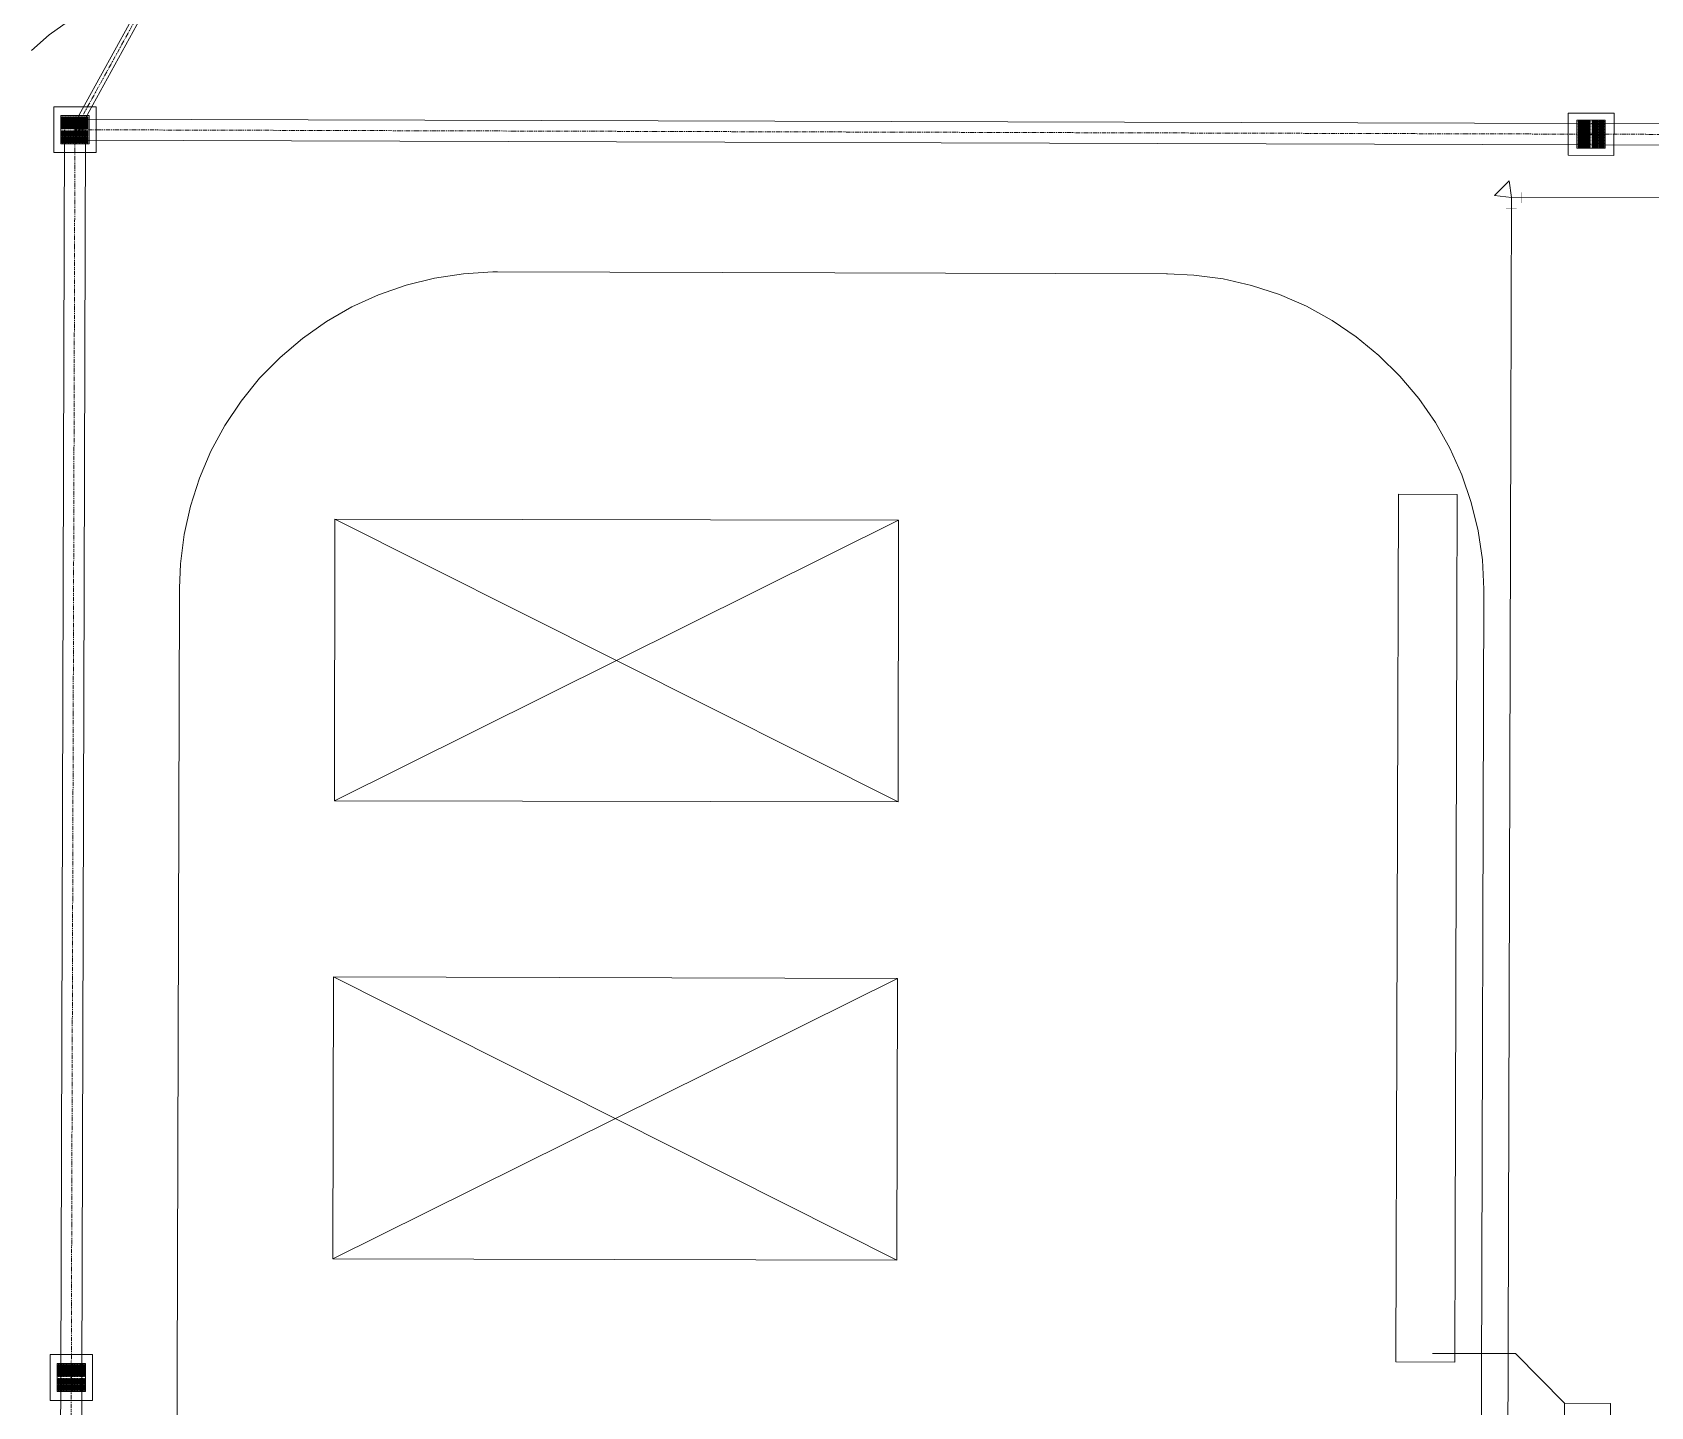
# Model space of a CAD drawing. Header units: feet. Extents: x 2383389 to 2386040, y 1992760 to 1995674.
# Drawn here: x 2384165.9 to 2384395.4, y 1993444.5 to 1993639.5 of the extents above; entities that cross this region are included whole.
import ezdxf
from ezdxf.lldxf.tags import DXFTag

# ---------------------------------------------------------------- set-up
doc = ezdxf.new("R2010")
doc.units = ezdxf.units.FT
doc.header["$MEASUREMENT"] = 0
doc.linetypes.add('PHANTOM2', pattern=[1.25, 0.625, -0.125, 0.125, -0.125, 0.125, -0.125])
for name, color, linetype, lineweight, true_color in [('C-BLDG', 7, 'Continuous', 0, 0x2093fe), ('C-PRKG-CONC', 1, 'Continuous', 0, 0xff0000), ('C-PRKG-GRVL', 7, 'Continuous', 0, 0xadadad), ('C-STRM-PIPE', 7, 'Continuous', 0, 0x00cc33), ('C-STRM-PIPE-PH2', 7, 'Continuous', 0, 0x00cc33), ('C-STRM-STRC', 7, 'Continuous', 0, 0x00cc33)]:
    doc.layers.add(name, color=color, linetype=linetype, lineweight=lineweight, true_color=true_color)
doc.layers.add('C-FIRE-PIPE-12IN', color=140, linetype="UT-FIRE12''", lineweight=0)
doc.layers.add('CJ-TOPO-PIPE', color=11, linetype='PHANTOM2')
doc.styles.add('_sys_ls_Arial Narrow', font='ARIALN.TTF', dxfattribs={"height": 1})
tags = doc.linetypes.add("UT-FIRE12''", pattern='A,1.25,-0.05,["12\'\'F",_sys_ls_Arial Narrow,S=0.1,R=0,X=-0.05,Y=-0.04],-0.2', length=1.5).pattern_tags.tags
tags[15:16] = [DXFTag(74, 4), DXFTag(75, 0), DXFTag(340, '0'), DXFTag(46, 0.03937), DXFTag(50, 0.0), DXFTag(44, 0.0), DXFTag(45, 0.0)]
tags[4:5] = [DXFTag(74, 4), DXFTag(75, 0), DXFTag(340, '0'), DXFTag(46, 0.03937), DXFTag(50, 0.0), DXFTag(44, 0.0), DXFTag(45, 0.0)]

msp = doc.modelspace()

# ---------------------------------------------------------------- linework, layer by layer
at = {"layer": 'C-BLDG'}
for p, q in [((2384288.65738, 1993530.3344), (2384288.70628, 1993570.29408)), ((2384208.48986, 1993465.51156), (2384288.4989, 1993465.30791))]:
    msp.add_line(p, q, dxfattribs=at)
for points in [[(2384208.76472, 1993570.42023), (2384288.65738, 1993530.3344), (2384208.7267, 1993530.46516), (2384208.76472, 1993570.42023), (2384288.70628, 1993570.29408), (2384208.7267, 1993530.46516)], [(2384208.58645, 1993505.49632), (2384288.4989, 1993465.30791), (2384288.55978, 1993505.29077), (2384208.48986, 1993465.51156), (2384208.58645, 1993505.49632), (2384288.55978, 1993505.29077)]]:
    msp.add_lwpolyline(points, dxfattribs=at)
at = {"layer": 'C-FIRE-PIPE-12IN'}
msp.add_lwpolyline([(2384373.39733, 1992851.38319), (2384375.63286, 1993616.04689), (2384540.75942, 1993615.97057), (2384591.04728, 1993616.04689), (2384591.94111, 1993922.48277)], dxfattribs=at)
at = {"layer": 'C-FIRE-PIPE-12IN', "flags": 128}
msp.add_lwpolyline([(2384375.3317, 1993618.4549), (2384375.63293, 1993616.04698), (2384373.2268, 1993616.36225), (2384375.3317, 1993618.4549)], dxfattribs=at)
at = {"layer": 'C-FIRE-PIPE-12IN', "const_width": 0.06096, "flags": 128}
for points in [[(2384375.6286, 1993614.56292), (2384375.63293, 1993616.04698)], [(2384377.11699, 1993616.04265), (2384375.63293, 1993616.04698)], [(2384377.1148, 1993615.29265), (2384377.11918, 1993616.79264)], [(2384374.87861, 1993614.56511), (2384376.3786, 1993614.56073)]]:
    msp.add_lwpolyline(points, dxfattribs=at)
at = {"layer": 'C-PRKG-CONC'}
for points, elevation in [([(2384171.01016, 1993641.08409), (2384168.26076, 1993639.14532), (2384165.74572, 1993636.91091)], 286.44088), ([(2384370.95294, 1993291.72468), (2384371.4091, 1993448.11334), (2384371.73574, 1993560.09654), (2384371.73574, 1993560.09654), (2384371.73511, 1993560.49999), (2384371.51804, 1993564.65083), (2384370.9189, 1993568.76393), (2384369.94281, 1993572.80421), (2384368.59809, 1993576.73718), (2384366.89622, 1993580.52931), (2384364.85172, 1993584.14823), (2384362.48202, 1993587.56307), (2384359.80735, 1993590.7447), (2384356.85053, 1993593.66596), (2384353.63678, 1993596.30195), (2384350.19353, 1993598.63016), (2384346.55014, 1993600.63073), (2384342.7377, 1993602.2866), (2384338.78874, 1993603.58365), (2384334.73695, 1993604.51079), (2384330.6169, 1993605.06013), (2384326.86719, 1993605.2276), (2384326.71904, 1993605.22803), (2384279.70048, 1993605.36518), (2384231.8676, 1993605.5047), (2384231.19137, 1993605.50159), (2384227.04192, 1993605.25936), (2384222.93253, 1993604.6353), (2384218.89824, 1993603.63474), (2384214.97349, 1993602.2662), (2384211.19175, 1993600.54138), (2384207.58529, 1993598.47497), (2384204.18488, 1993596.08462), (2384201.01952, 1993593.39071), (2384198.11623, 1993590.41624), (2384195.49978, 1993587.18657), (2384193.19249, 1993583.72926), (2384191.21403, 1993580.07381), (2384189.5813, 1993576.25141), (2384188.30822, 1993572.29466), (2384187.40566, 1993568.23733), (2384186.8813, 1993564.11402), (2384186.73653, 1993560.63615), (2384186.73423, 1993559.84685), (2384186.41041, 1993448.83199), (2384185.9545, 1993292.5276)], 276.4149)]:
    msp.add_lwpolyline(points, dxfattribs=dict(at, elevation=elevation))
at = {"layer": 'C-PRKG-GRVL', "flags": 128}
msp.add_lwpolyline([(2384367.58312, 1993450.84819), (2384359.24982, 1993450.8725), (2384359.60886, 1993573.96512), (2384367.94216, 1993573.94082)], close=True, dxfattribs=at)
at = {"layer": 'C-STRM-PIPE', "color": 102, "linetype": 'Continuous', "lineweight": 0, "true_color": 0x00cc33}
for p, q in [((2384195.59496, 1993669.76615), (2384171.48805, 1993625.92053)), ((2384196.47124, 1993669.28435), (2384172.36433, 1993625.43873)), ((2384170.4262, 1993625.684), (2384169.9099, 1993448.67834)), ((2384386.92965, 1993626.5525), (2384171.93057, 1993627.17962)), ((2384173.42618, 1993625.67525), (2384172.90988, 1993448.66959)), ((2384601.92874, 1993625.92538), (2384386.92965, 1993626.5525)), ((2384386.9209, 1993623.55251), (2384171.92181, 1993624.17964)), ((2384601.91999, 1993622.92539), (2384386.9209, 1993623.55251)), ((2384169.9099, 1993448.67834), (2384169.37612, 1993265.6802)), ((2384172.90988, 1993448.66959), (2384172.3761, 1993265.67145))]:
    msp.add_line(p, q, dxfattribs=at)
at = {"layer": 'C-STRM-PIPE-PH2', "flags": 128}
msp.add_lwpolyline([(2384364.45093, 1993452.0811), (2384376.19741, 1993452.04684), (2384383.1682, 1993445.03527)], dxfattribs=at)
at = {"layer": 'C-STRM-STRC'}
for points in [[(2384168.92619, 1993628.92963, 0), (2384174.92619, 1993628.92963, 0), (2384174.92619, 1993622.42963, 0), (2384168.92619, 1993622.42963, 0), (2384168.92619, 1993628.92963, 0)], [(2384169.92619, 1993627.67963, 0), (2384173.92619, 1993627.67963, 0), (2384173.92619, 1993623.67963, 0), (2384169.92619, 1993623.67963, 0), (2384169.92619, 1993627.67963, 0)], [(2384170.07325, 1993626.71884, 0), (2384170.2007, 1993626.71884, 0), (2384170.2007, 1993627.53257, 0), (2384170.07325, 1993627.53257, 0), (2384170.07325, 1993626.71884, 0)], [(2384170.29874, 1993626.71884, 0), (2384170.42619, 1993626.71884, 0), (2384170.42619, 1993627.53257, 0), (2384170.29874, 1993627.53257, 0), (2384170.29874, 1993626.71884, 0)], [(2384170.52423, 1993626.71884, 0), (2384170.65168, 1993626.71884, 0), (2384170.65168, 1993627.53257, 0), (2384170.52423, 1993627.53257, 0), (2384170.52423, 1993626.71884, 0)], [(2384170.74972, 1993626.71884, 0), (2384170.87717, 1993626.71884, 0), (2384170.87717, 1993627.53257, 0), (2384170.74972, 1993627.53257, 0), (2384170.74972, 1993626.71884, 0)], [(2384170.97521, 1993626.71884, 0), (2384171.10266, 1993626.71884, 0), (2384171.10266, 1993627.53257, 0), (2384170.97521, 1993627.53257, 0), (2384170.97521, 1993626.71884, 0)], [(2384171.2007, 1993626.71884, 0), (2384171.32815, 1993626.71884, 0), (2384171.32815, 1993627.53257, 0), (2384171.2007, 1993627.53257, 0), (2384171.2007, 1993626.71884, 0)], [(2384171.42619, 1993626.71884, 0), (2384171.55364, 1993626.71884, 0), (2384171.55364, 1993627.53257, 0), (2384171.42619, 1993627.53257, 0), (2384171.42619, 1993626.71884, 0)], [(2384171.65168, 1993626.71884, 0), (2384171.77913, 1993626.71884, 0), (2384171.77913, 1993627.53257, 0), (2384171.65168, 1993627.53257, 0), (2384171.65168, 1993626.71884, 0)], [(2384171.87717, 1993626.71884, 0), (2384172.00462, 1993626.71884, 0), (2384172.00462, 1993627.53257, 0), (2384171.87717, 1993627.53257, 0), (2384171.87717, 1993626.71884, 0)], [(2384172.07325, 1993626.71884, 0), (2384172.2007, 1993626.71884, 0), (2384172.2007, 1993627.53257, 0), (2384172.07325, 1993627.53257, 0), (2384172.07325, 1993626.71884, 0)], [(2384172.29874, 1993626.71884, 0), (2384172.42619, 1993626.71884, 0), (2384172.42619, 1993627.53257, 0), (2384172.29874, 1993627.53257, 0), (2384172.29874, 1993626.71884, 0)], [(2384172.52423, 1993626.71884, 0), (2384172.65168, 1993626.71884, 0), (2384172.65168, 1993627.53257, 0), (2384172.52423, 1993627.53257, 0), (2384172.52423, 1993626.71884, 0)], [(2384172.74972, 1993626.71884, 0), (2384172.87717, 1993626.71884, 0), (2384172.87717, 1993627.53257, 0), (2384172.74972, 1993627.53257, 0), (2384172.74972, 1993626.71884, 0)], [(2384172.97521, 1993626.71884, 0), (2384173.10266, 1993626.71884, 0), (2384173.10266, 1993627.53257, 0), (2384172.97521, 1993627.53257, 0), (2384172.97521, 1993626.71884, 0)], [(2384173.2007, 1993626.71884, 0), (2384173.32815, 1993626.71884, 0), (2384173.32815, 1993627.53257, 0), (2384173.2007, 1993627.53257, 0), (2384173.2007, 1993626.71884, 0)], [(2384173.42619, 1993626.71884, 0), (2384173.55364, 1993626.71884, 0), (2384173.55364, 1993627.53257, 0), (2384173.42619, 1993627.53257, 0), (2384173.42619, 1993626.71884, 0)], [(2384173.65168, 1993626.71884, 0), (2384173.77913, 1993626.71884, 0), (2384173.77913, 1993627.53257, 0), (2384173.65168, 1993627.53257, 0), (2384173.65168, 1993626.71884, 0)], [(2384390.17806, 1993628.04949, 0), (2384390.17249, 1993622.04949, 0), (2384383.67249, 1993622.05552, 0), (2384383.67806, 1993628.05552, 0), (2384390.17806, 1993628.04949, 0)], [(2384170.07325, 1993625.82669, 0), (2384170.2007, 1993625.82669, 0), (2384170.2007, 1993626.64041, 0), (2384170.07325, 1993626.64041, 0), (2384170.07325, 1993625.82669, 0)], [(2384170.07325, 1993624.71884, 0), (2384170.2007, 1993624.71884, 0), (2384170.2007, 1993625.53257, 0), (2384170.07325, 1993625.53257, 0), (2384170.07325, 1993624.71884, 0)], [(2384170.29874, 1993625.82669, 0), (2384170.42619, 1993625.82669, 0), (2384170.42619, 1993626.64041, 0), (2384170.29874, 1993626.64041, 0), (2384170.29874, 1993625.82669, 0)], [(2384170.29874, 1993624.71884, 0), (2384170.42619, 1993624.71884, 0), (2384170.42619, 1993625.53257, 0), (2384170.29874, 1993625.53257, 0), (2384170.29874, 1993624.71884, 0)], [(2384170.52423, 1993625.82669, 0), (2384170.65168, 1993625.82669, 0), (2384170.65168, 1993626.64041, 0), (2384170.52423, 1993626.64041, 0), (2384170.52423, 1993625.82669, 0)], [(2384170.52423, 1993624.71884, 0), (2384170.65168, 1993624.71884, 0), (2384170.65168, 1993625.53257, 0), (2384170.52423, 1993625.53257, 0), (2384170.52423, 1993624.71884, 0)], [(2384170.74972, 1993625.82669, 0), (2384170.87717, 1993625.82669, 0), (2384170.87717, 1993626.64041, 0), (2384170.74972, 1993626.64041, 0), (2384170.74972, 1993625.82669, 0)], [(2384170.74972, 1993624.71884, 0), (2384170.87717, 1993624.71884, 0), (2384170.87717, 1993625.53257, 0), (2384170.74972, 1993625.53257, 0), (2384170.74972, 1993624.71884, 0)], [(2384170.97521, 1993625.82669, 0), (2384171.10266, 1993625.82669, 0), (2384171.10266, 1993626.64041, 0), (2384170.97521, 1993626.64041, 0), (2384170.97521, 1993625.82669, 0)], [(2384170.97521, 1993624.71884, 0), (2384171.10266, 1993624.71884, 0), (2384171.10266, 1993625.53257, 0), (2384170.97521, 1993625.53257, 0), (2384170.97521, 1993624.71884, 0)], [(2384171.2007, 1993625.82669, 0), (2384171.32815, 1993625.82669, 0), (2384171.32815, 1993626.64041, 0), (2384171.2007, 1993626.64041, 0), (2384171.2007, 1993625.82669, 0)], [(2384171.2007, 1993624.71884, 0), (2384171.32815, 1993624.71884, 0), (2384171.32815, 1993625.53257, 0), (2384171.2007, 1993625.53257, 0), (2384171.2007, 1993624.71884, 0)], [(2384171.42619, 1993625.82669, 0), (2384171.55364, 1993625.82669, 0), (2384171.55364, 1993626.64041, 0), (2384171.42619, 1993626.64041, 0), (2384171.42619, 1993625.82669, 0)], [(2384171.42619, 1993624.71884, 0), (2384171.55364, 1993624.71884, 0), (2384171.55364, 1993625.53257, 0), (2384171.42619, 1993625.53257, 0), (2384171.42619, 1993624.71884, 0)], [(2384171.65168, 1993625.82669, 0), (2384171.77913, 1993625.82669, 0), (2384171.77913, 1993626.64041, 0), (2384171.65168, 1993626.64041, 0), (2384171.65168, 1993625.82669, 0)], [(2384171.65168, 1993624.71884, 0), (2384171.77913, 1993624.71884, 0), (2384171.77913, 1993625.53257, 0), (2384171.65168, 1993625.53257, 0), (2384171.65168, 1993624.71884, 0)], [(2384171.87717, 1993625.82669, 0), (2384172.00462, 1993625.82669, 0), (2384172.00462, 1993626.64041, 0), (2384171.87717, 1993626.64041, 0), (2384171.87717, 1993625.82669, 0)], [(2384171.87717, 1993624.71884, 0), (2384172.00462, 1993624.71884, 0), (2384172.00462, 1993625.53257, 0), (2384171.87717, 1993625.53257, 0), (2384171.87717, 1993624.71884, 0)], [(2384172.07325, 1993625.82669, 0), (2384172.2007, 1993625.82669, 0), (2384172.2007, 1993626.64041, 0), (2384172.07325, 1993626.64041, 0), (2384172.07325, 1993625.82669, 0)], [(2384172.07325, 1993624.71884, 0), (2384172.2007, 1993624.71884, 0), (2384172.2007, 1993625.53257, 0), (2384172.07325, 1993625.53257, 0), (2384172.07325, 1993624.71884, 0)], [(2384172.29874, 1993625.82669, 0), (2384172.42619, 1993625.82669, 0), (2384172.42619, 1993626.64041, 0), (2384172.29874, 1993626.64041, 0), (2384172.29874, 1993625.82669, 0)], [(2384172.29874, 1993624.71884, 0), (2384172.42619, 1993624.71884, 0), (2384172.42619, 1993625.53257, 0), (2384172.29874, 1993625.53257, 0), (2384172.29874, 1993624.71884, 0)], [(2384172.52423, 1993625.82669, 0), (2384172.65168, 1993625.82669, 0), (2384172.65168, 1993626.64041, 0), (2384172.52423, 1993626.64041, 0), (2384172.52423, 1993625.82669, 0)], [(2384172.52423, 1993624.71884, 0), (2384172.65168, 1993624.71884, 0), (2384172.65168, 1993625.53257, 0), (2384172.52423, 1993625.53257, 0), (2384172.52423, 1993624.71884, 0)], [(2384172.74972, 1993625.82669, 0), (2384172.87717, 1993625.82669, 0), (2384172.87717, 1993626.64041, 0), (2384172.74972, 1993626.64041, 0), (2384172.74972, 1993625.82669, 0)], [(2384172.74972, 1993624.71884, 0), (2384172.87717, 1993624.71884, 0), (2384172.87717, 1993625.53257, 0), (2384172.74972, 1993625.53257, 0), (2384172.74972, 1993624.71884, 0)], [(2384172.97521, 1993625.82669, 0), (2384173.10266, 1993625.82669, 0), (2384173.10266, 1993626.64041, 0), (2384172.97521, 1993626.64041, 0), (2384172.97521, 1993625.82669, 0)], [(2384172.97521, 1993624.71884, 0), (2384173.10266, 1993624.71884, 0), (2384173.10266, 1993625.53257, 0), (2384172.97521, 1993625.53257, 0), (2384172.97521, 1993624.71884, 0)], [(2384173.2007, 1993625.82669, 0), (2384173.32815, 1993625.82669, 0), (2384173.32815, 1993626.64041, 0), (2384173.2007, 1993626.64041, 0), (2384173.2007, 1993625.82669, 0)], [(2384173.2007, 1993624.71884, 0), (2384173.32815, 1993624.71884, 0), (2384173.32815, 1993625.53257, 0), (2384173.2007, 1993625.53257, 0), (2384173.2007, 1993624.71884, 0)], [(2384173.42619, 1993625.82669, 0), (2384173.55364, 1993625.82669, 0), (2384173.55364, 1993626.64041, 0), (2384173.42619, 1993626.64041, 0), (2384173.42619, 1993625.82669, 0)], [(2384173.42619, 1993624.71884, 0), (2384173.55364, 1993624.71884, 0), (2384173.55364, 1993625.53257, 0), (2384173.42619, 1993625.53257, 0), (2384173.42619, 1993624.71884, 0)], [(2384173.65168, 1993625.82669, 0), (2384173.77913, 1993625.82669, 0), (2384173.77913, 1993626.64041, 0), (2384173.65168, 1993626.64041, 0), (2384173.65168, 1993625.82669, 0)], [(2384173.65168, 1993624.71884, 0), (2384173.77913, 1993624.71884, 0), (2384173.77913, 1993625.53257, 0), (2384173.65168, 1993625.53257, 0), (2384173.65168, 1993624.71884, 0)], [(2384388.92713, 1993627.05065, 0), (2384388.92342, 1993623.05065, 0), (2384384.92342, 1993623.05436, 0), (2384384.92713, 1993627.05436, 0), (2384388.92713, 1993627.05065, 0)], [(2384385.07259, 1993625.32874, 0), (2384385.07247, 1993625.20129, 0), (2384385.8862, 1993625.20053, 0), (2384385.88631, 1993625.32798, 0), (2384385.07259, 1993625.32874, 0)], [(2384385.0728, 1993625.55423, 0), (2384385.07268, 1993625.42678, 0), (2384385.88641, 1993625.42602, 0), (2384385.88652, 1993625.55347, 0), (2384385.0728, 1993625.55423, 0)], [(2384385.07301, 1993625.77972, 0), (2384385.07289, 1993625.65227, 0), (2384385.88662, 1993625.65151, 0), (2384385.88673, 1993625.77896, 0), (2384385.07301, 1993625.77972, 0)], [(2384385.07322, 1993626.00521, 0), (2384385.0731, 1993625.87776, 0), (2384385.88682, 1993625.877, 0), (2384385.88694, 1993626.00445, 0), (2384385.07322, 1993626.00521, 0)], [(2384385.07343, 1993626.2307, 0), (2384385.07331, 1993626.10325, 0), (2384385.88703, 1993626.10249, 0), (2384385.88715, 1993626.22994, 0), (2384385.07343, 1993626.2307, 0)], [(2384385.07364, 1993626.45619, 0), (2384385.07352, 1993626.32874, 0), (2384385.88724, 1993626.32798, 0), (2384385.88736, 1993626.45543, 0), (2384385.07364, 1993626.45619, 0)], [(2384385.07385, 1993626.68168, 0), (2384385.07373, 1993626.55423, 0), (2384385.88745, 1993626.55347, 0), (2384385.88757, 1993626.68092, 0), (2384385.07385, 1993626.68168, 0)], [(2384385.07405, 1993626.90717, 0), (2384385.07394, 1993626.77972, 0), (2384385.88766, 1993626.77896, 0), (2384385.88778, 1993626.90641, 0), (2384385.07405, 1993626.90717, 0)], [(2384385.96475, 1993625.32791, 0), (2384385.96463, 1993625.20046, 0), (2384386.77835, 1993625.1997, 0), (2384386.77847, 1993625.32715, 0), (2384385.96475, 1993625.32791, 0)], [(2384385.96496, 1993625.5534, 0), (2384385.96484, 1993625.42595, 0), (2384386.77856, 1993625.42519, 0), (2384386.77868, 1993625.55264, 0), (2384385.96496, 1993625.5534, 0)], [(2384385.96516, 1993625.77889, 0), (2384385.96505, 1993625.65144, 0), (2384386.77877, 1993625.65068, 0), (2384386.77889, 1993625.77813, 0), (2384385.96516, 1993625.77889, 0)], [(2384385.96537, 1993626.00438, 0), (2384385.96526, 1993625.87693, 0), (2384386.77898, 1993625.87617, 0), (2384386.7791, 1993626.00362, 0), (2384385.96537, 1993626.00438, 0)], [(2384385.96558, 1993626.22987, 0), (2384385.96546, 1993626.10242, 0), (2384386.77919, 1993626.10166, 0), (2384386.77931, 1993626.22911, 0), (2384385.96558, 1993626.22987, 0)], [(2384385.96579, 1993626.45536, 0), (2384385.96567, 1993626.32791, 0), (2384386.7794, 1993626.32715, 0), (2384386.77952, 1993626.4546, 0), (2384385.96579, 1993626.45536, 0)], [(2384385.966, 1993626.68085, 0), (2384385.96588, 1993626.5534, 0), (2384386.77961, 1993626.55264, 0), (2384386.77973, 1993626.68009, 0), (2384385.966, 1993626.68085, 0)], [(2384385.96621, 1993626.90634, 0), (2384385.96609, 1993626.77889, 0), (2384386.77982, 1993626.77813, 0), (2384386.77994, 1993626.90558, 0), (2384385.96621, 1993626.90634, 0)], [(2384387.07259, 1993625.32688, 0), (2384387.07247, 1993625.19943, 0), (2384387.8862, 1993625.19867, 0), (2384387.88631, 1993625.32612, 0), (2384387.07259, 1993625.32688, 0)], [(2384387.0728, 1993625.55237, 0), (2384387.07268, 1993625.42492, 0), (2384387.8864, 1993625.42416, 0), (2384387.88652, 1993625.55161, 0), (2384387.0728, 1993625.55237, 0)], [(2384387.07301, 1993625.77786, 0), (2384387.07289, 1993625.65041, 0), (2384387.88661, 1993625.64965, 0), (2384387.88673, 1993625.77711, 0), (2384387.07301, 1993625.77786, 0)], [(2384387.07322, 1993626.00335, 0), (2384387.0731, 1993625.8759, 0), (2384387.88682, 1993625.87514, 0), (2384387.88694, 1993626.0026, 0), (2384387.07322, 1993626.00335, 0)], [(2384387.07343, 1993626.22884, 0), (2384387.07331, 1993626.10139, 0), (2384387.88703, 1993626.10063, 0), (2384387.88715, 1993626.22809, 0), (2384387.07343, 1993626.22884, 0)], [(2384387.07364, 1993626.45433, 0), (2384387.07352, 1993626.32688, 0), (2384387.88724, 1993626.32612, 0), (2384387.88736, 1993626.45358, 0), (2384387.07364, 1993626.45433, 0)], [(2384387.07384, 1993626.67982, 0), (2384387.07373, 1993626.55237, 0), (2384387.88745, 1993626.55161, 0), (2384387.88757, 1993626.67907, 0), (2384387.07384, 1993626.67982, 0)], [(2384387.07405, 1993626.90531, 0), (2384387.07394, 1993626.77786, 0), (2384387.88766, 1993626.7771, 0), (2384387.88778, 1993626.90456, 0), (2384387.07405, 1993626.90531, 0)], [(2384387.96475, 1993625.32605, 0), (2384387.96463, 1993625.1986, 0), (2384388.77835, 1993625.19785, 0), (2384388.77847, 1993625.3253, 0), (2384387.96475, 1993625.32605, 0)], [(2384387.96495, 1993625.55154, 0), (2384387.96484, 1993625.42409, 0), (2384388.77856, 1993625.42334, 0), (2384388.77868, 1993625.55079, 0), (2384387.96495, 1993625.55154, 0)], [(2384387.96516, 1993625.77703, 0), (2384387.96505, 1993625.64958, 0), (2384388.77877, 1993625.64883, 0), (2384388.77889, 1993625.77628, 0), (2384387.96516, 1993625.77703, 0)], [(2384387.96537, 1993626.00252, 0), (2384387.96525, 1993625.87507, 0), (2384388.77898, 1993625.87432, 0), (2384388.7791, 1993626.00177, 0), (2384387.96537, 1993626.00252, 0)], [(2384387.96558, 1993626.22801, 0), (2384387.96546, 1993626.10056, 0), (2384388.77919, 1993626.09981, 0), (2384388.77931, 1993626.22726, 0), (2384387.96558, 1993626.22801, 0)], [(2384387.96579, 1993626.4535, 0), (2384387.96567, 1993626.32605, 0), (2384388.7794, 1993626.3253, 0), (2384388.77952, 1993626.45275, 0), (2384387.96579, 1993626.4535, 0)], [(2384387.966, 1993626.67899, 0), (2384387.96588, 1993626.55154, 0), (2384388.77961, 1993626.55079, 0), (2384388.77973, 1993626.67824, 0), (2384387.966, 1993626.67899, 0)], [(2384387.96621, 1993626.90448, 0), (2384387.96609, 1993626.77703, 0), (2384388.77982, 1993626.77628, 0), (2384388.77994, 1993626.90373, 0), (2384387.96621, 1993626.90448, 0)], [(2384170.07325, 1993623.82669, 0), (2384170.2007, 1993623.82669, 0), (2384170.2007, 1993624.64041, 0), (2384170.07325, 1993624.64041, 0), (2384170.07325, 1993623.82669, 0)], [(2384170.29874, 1993623.82669, 0), (2384170.42619, 1993623.82669, 0), (2384170.42619, 1993624.64041, 0), (2384170.29874, 1993624.64041, 0), (2384170.29874, 1993623.82669, 0)], [(2384170.52423, 1993623.82669, 0), (2384170.65168, 1993623.82669, 0), (2384170.65168, 1993624.64041, 0), (2384170.52423, 1993624.64041, 0), (2384170.52423, 1993623.82669, 0)], [(2384170.74972, 1993623.82669, 0), (2384170.87717, 1993623.82669, 0), (2384170.87717, 1993624.64041, 0), (2384170.74972, 1993624.64041, 0), (2384170.74972, 1993623.82669, 0)], [(2384170.97521, 1993623.82669, 0), (2384171.10266, 1993623.82669, 0), (2384171.10266, 1993624.64041, 0), (2384170.97521, 1993624.64041, 0), (2384170.97521, 1993623.82669, 0)], [(2384171.2007, 1993623.82669, 0), (2384171.32815, 1993623.82669, 0), (2384171.32815, 1993624.64041, 0), (2384171.2007, 1993624.64041, 0), (2384171.2007, 1993623.82669, 0)], [(2384171.42619, 1993623.82669, 0), (2384171.55364, 1993623.82669, 0), (2384171.55364, 1993624.64041, 0), (2384171.42619, 1993624.64041, 0), (2384171.42619, 1993623.82669, 0)], [(2384171.65168, 1993623.82669, 0), (2384171.77913, 1993623.82669, 0), (2384171.77913, 1993624.64041, 0), (2384171.65168, 1993624.64041, 0), (2384171.65168, 1993623.82669, 0)], [(2384171.87717, 1993623.82669, 0), (2384172.00462, 1993623.82669, 0), (2384172.00462, 1993624.64041, 0), (2384171.87717, 1993624.64041, 0), (2384171.87717, 1993623.82669, 0)], [(2384172.07325, 1993623.82669, 0), (2384172.2007, 1993623.82669, 0), (2384172.2007, 1993624.64041, 0), (2384172.07325, 1993624.64041, 0), (2384172.07325, 1993623.82669, 0)], [(2384172.29874, 1993623.82669, 0), (2384172.42619, 1993623.82669, 0), (2384172.42619, 1993624.64041, 0), (2384172.29874, 1993624.64041, 0), (2384172.29874, 1993623.82669, 0)], [(2384172.52423, 1993623.82669, 0), (2384172.65168, 1993623.82669, 0), (2384172.65168, 1993624.64041, 0), (2384172.52423, 1993624.64041, 0), (2384172.52423, 1993623.82669, 0)], [(2384172.74972, 1993623.82669, 0), (2384172.87717, 1993623.82669, 0), (2384172.87717, 1993624.64041, 0), (2384172.74972, 1993624.64041, 0), (2384172.74972, 1993623.82669, 0)], [(2384172.97521, 1993623.82669, 0), (2384173.10266, 1993623.82669, 0), (2384173.10266, 1993624.64041, 0), (2384172.97521, 1993624.64041, 0), (2384172.97521, 1993623.82669, 0)], [(2384173.2007, 1993623.82669, 0), (2384173.32815, 1993623.82669, 0), (2384173.32815, 1993624.64041, 0), (2384173.2007, 1993624.64041, 0), (2384173.2007, 1993623.82669, 0)], [(2384173.42619, 1993623.82669, 0), (2384173.55364, 1993623.82669, 0), (2384173.55364, 1993624.64041, 0), (2384173.42619, 1993624.64041, 0), (2384173.42619, 1993623.82669, 0)], [(2384173.65168, 1993623.82669, 0), (2384173.77913, 1993623.82669, 0), (2384173.77913, 1993624.64041, 0), (2384173.65168, 1993624.64041, 0), (2384173.65168, 1993623.82669, 0)], [(2384385.07073, 1993623.32874, 0), (2384385.07062, 1993623.20129, 0), (2384385.88434, 1993623.20053, 0), (2384385.88446, 1993623.32798, 0), (2384385.07073, 1993623.32874, 0)], [(2384385.07094, 1993623.55423, 0), (2384385.07082, 1993623.42678, 0), (2384385.88455, 1993623.42602, 0), (2384385.88467, 1993623.55347, 0), (2384385.07094, 1993623.55423, 0)], [(2384385.07115, 1993623.77972, 0), (2384385.07103, 1993623.65227, 0), (2384385.88476, 1993623.65151, 0), (2384385.88488, 1993623.77896, 0), (2384385.07115, 1993623.77972, 0)], [(2384385.07136, 1993624.00521, 0), (2384385.07124, 1993623.87776, 0), (2384385.88497, 1993623.877, 0), (2384385.88509, 1993624.00445, 0), (2384385.07136, 1993624.00521, 0)], [(2384385.07157, 1993624.2307, 0), (2384385.07145, 1993624.10325, 0), (2384385.88518, 1993624.10249, 0), (2384385.8853, 1993624.22994, 0), (2384385.07157, 1993624.2307, 0)], [(2384385.07178, 1993624.45619, 0), (2384385.07166, 1993624.32874, 0), (2384385.88539, 1993624.32798, 0), (2384385.88551, 1993624.45543, 0), (2384385.07178, 1993624.45619, 0)], [(2384385.07199, 1993624.68168, 0), (2384385.07187, 1993624.55423, 0), (2384385.8856, 1993624.55347, 0), (2384385.88571, 1993624.68092, 0), (2384385.07199, 1993624.68168, 0)], [(2384385.0722, 1993624.90717, 0), (2384385.07208, 1993624.77972, 0), (2384385.88581, 1993624.77896, 0), (2384385.88592, 1993624.90641, 0), (2384385.0722, 1993624.90717, 0)], [(2384385.07238, 1993625.10325, 0), (2384385.07226, 1993624.97579, 0), (2384385.88599, 1993624.97504, 0), (2384385.88611, 1993625.10249, 0), (2384385.07238, 1993625.10325, 0)], [(2384385.96289, 1993623.32791, 0), (2384385.96277, 1993623.20046, 0), (2384386.7765, 1993623.1997, 0), (2384386.77662, 1993623.32715, 0), (2384385.96289, 1993623.32791, 0)], [(2384385.9631, 1993623.5534, 0), (2384385.96298, 1993623.42595, 0), (2384386.77671, 1993623.42519, 0), (2384386.77682, 1993623.55264, 0), (2384385.9631, 1993623.5534, 0)], [(2384385.96331, 1993623.77889, 0), (2384385.96319, 1993623.65144, 0), (2384386.77692, 1993623.65068, 0), (2384386.77703, 1993623.77813, 0), (2384385.96331, 1993623.77889, 0)], [(2384385.96352, 1993624.00438, 0), (2384385.9634, 1993623.87693, 0), (2384386.77712, 1993623.87617, 0), (2384386.77724, 1993624.00362, 0), (2384385.96352, 1993624.00438, 0)], [(2384385.96373, 1993624.22987, 0), (2384385.96361, 1993624.10242, 0), (2384386.77733, 1993624.10166, 0), (2384386.77745, 1993624.22911, 0), (2384385.96373, 1993624.22987, 0)], [(2384385.96394, 1993624.45536, 0), (2384385.96382, 1993624.32791, 0), (2384386.77754, 1993624.32715, 0), (2384386.77766, 1993624.4546, 0), (2384385.96394, 1993624.45536, 0)], [(2384385.96415, 1993624.68085, 0), (2384385.96403, 1993624.5534, 0), (2384386.77775, 1993624.55264, 0), (2384386.77787, 1993624.68009, 0), (2384385.96415, 1993624.68085, 0)], [(2384385.96435, 1993624.90634, 0), (2384385.96424, 1993624.77889, 0), (2384386.77796, 1993624.77813, 0), (2384386.77808, 1993624.90558, 0), (2384385.96435, 1993624.90634, 0)], [(2384385.96454, 1993625.10242, 0), (2384385.96442, 1993624.97497, 0), (2384386.77814, 1993624.97421, 0), (2384386.77826, 1993625.10166, 0), (2384385.96454, 1993625.10242, 0)], [(2384387.07073, 1993623.32688, 0), (2384387.07061, 1993623.19943, 0), (2384387.88434, 1993623.19867, 0), (2384387.88446, 1993623.32613, 0), (2384387.07073, 1993623.32688, 0)], [(2384387.07094, 1993623.55237, 0), (2384387.07082, 1993623.42492, 0), (2384387.88455, 1993623.42416, 0), (2384387.88467, 1993623.55162, 0), (2384387.07094, 1993623.55237, 0)], [(2384387.07115, 1993623.77786, 0), (2384387.07103, 1993623.65041, 0), (2384387.88476, 1993623.64965, 0), (2384387.88488, 1993623.77711, 0), (2384387.07115, 1993623.77786, 0)], [(2384387.07136, 1993624.00335, 0), (2384387.07124, 1993623.8759, 0), (2384387.88497, 1993623.87515, 0), (2384387.88509, 1993624.0026, 0), (2384387.07136, 1993624.00335, 0)], [(2384387.07157, 1993624.22884, 0), (2384387.07145, 1993624.10139, 0), (2384387.88518, 1993624.10064, 0), (2384387.88529, 1993624.22809, 0), (2384387.07157, 1993624.22884, 0)], [(2384387.07178, 1993624.45433, 0), (2384387.07166, 1993624.32688, 0), (2384387.88539, 1993624.32613, 0), (2384387.8855, 1993624.45358, 0), (2384387.07178, 1993624.45433, 0)], [(2384387.07199, 1993624.67982, 0), (2384387.07187, 1993624.55237, 0), (2384387.8856, 1993624.55162, 0), (2384387.88571, 1993624.67907, 0), (2384387.07199, 1993624.67982, 0)], [(2384387.0722, 1993624.90531, 0), (2384387.07208, 1993624.77786, 0), (2384387.8858, 1993624.77711, 0), (2384387.88592, 1993624.90456, 0), (2384387.0722, 1993624.90531, 0)], [(2384387.07238, 1993625.10139, 0), (2384387.07226, 1993624.97394, 0), (2384387.88599, 1993624.97318, 0), (2384387.8861, 1993625.10063, 0), (2384387.07238, 1993625.10139, 0)], [(2384387.96289, 1993623.32605, 0), (2384387.96277, 1993623.1986, 0), (2384388.7765, 1993623.19785, 0), (2384388.77661, 1993623.3253, 0), (2384387.96289, 1993623.32605, 0)], [(2384387.9631, 1993623.55154, 0), (2384387.96298, 1993623.42409, 0), (2384388.77671, 1993623.42334, 0), (2384388.77682, 1993623.55079, 0), (2384387.9631, 1993623.55154, 0)], [(2384387.96331, 1993623.77703, 0), (2384387.96319, 1993623.64958, 0), (2384388.77691, 1993623.64883, 0), (2384388.77703, 1993623.77628, 0), (2384387.96331, 1993623.77703, 0)], [(2384387.96352, 1993624.00252, 0), (2384387.9634, 1993623.87507, 0), (2384388.77712, 1993623.87432, 0), (2384388.77724, 1993624.00177, 0), (2384387.96352, 1993624.00252, 0)], [(2384387.96373, 1993624.22801, 0), (2384387.96361, 1993624.10056, 0), (2384388.77733, 1993624.09981, 0), (2384388.77745, 1993624.22726, 0), (2384387.96373, 1993624.22801, 0)], [(2384387.96394, 1993624.4535, 0), (2384387.96382, 1993624.32605, 0), (2384388.77754, 1993624.3253, 0), (2384388.77766, 1993624.45275, 0), (2384387.96394, 1993624.4535, 0)], [(2384387.96414, 1993624.67899, 0), (2384387.96403, 1993624.55154, 0), (2384388.77775, 1993624.55079, 0), (2384388.77787, 1993624.67824, 0), (2384387.96414, 1993624.67899, 0)], [(2384387.96435, 1993624.90448, 0), (2384387.96424, 1993624.77703, 0), (2384388.77796, 1993624.77628, 0), (2384388.77808, 1993624.90373, 0), (2384387.96435, 1993624.90448, 0)], [(2384387.96454, 1993625.10056, 0), (2384387.96442, 1993624.97311, 0), (2384388.77814, 1993624.97236, 0), (2384388.77826, 1993625.09981, 0), (2384387.96454, 1993625.10056, 0)], [(2384168.40989, 1993451.92396, 0), (2384174.40989, 1993451.92396, 0), (2384174.40989, 1993445.42396, 0), (2384168.40989, 1993445.42396, 0), (2384168.40989, 1993451.92396, 0)], [(2384169.40989, 1993450.67396, 0), (2384173.40989, 1993450.67396, 0), (2384173.40989, 1993446.67396, 0), (2384169.40989, 1993446.67396, 0), (2384169.40989, 1993450.67396, 0)], [(2384169.55695, 1993449.71318, 0), (2384169.6844, 1993449.71318, 0), (2384169.6844, 1993450.5269, 0), (2384169.55695, 1993450.5269, 0), (2384169.55695, 1993449.71318, 0)], [(2384169.55695, 1993448.82102, 0), (2384169.6844, 1993448.82102, 0), (2384169.6844, 1993449.63475, 0), (2384169.55695, 1993449.63475, 0), (2384169.55695, 1993448.82102, 0)], [(2384169.55695, 1993447.71318, 0), (2384169.6844, 1993447.71318, 0), (2384169.6844, 1993448.5269, 0), (2384169.55695, 1993448.5269, 0), (2384169.55695, 1993447.71318, 0)], [(2384169.78244, 1993449.71318, 0), (2384169.90989, 1993449.71318, 0), (2384169.90989, 1993450.5269, 0), (2384169.78244, 1993450.5269, 0), (2384169.78244, 1993449.71318, 0)], [(2384169.78244, 1993448.82102, 0), (2384169.90989, 1993448.82102, 0), (2384169.90989, 1993449.63475, 0), (2384169.78244, 1993449.63475, 0), (2384169.78244, 1993448.82102, 0)], [(2384169.78244, 1993447.71318, 0), (2384169.90989, 1993447.71318, 0), (2384169.90989, 1993448.5269, 0), (2384169.78244, 1993448.5269, 0), (2384169.78244, 1993447.71318, 0)], [(2384170.00793, 1993449.71318, 0), (2384170.13538, 1993449.71318, 0), (2384170.13538, 1993450.5269, 0), (2384170.00793, 1993450.5269, 0), (2384170.00793, 1993449.71318, 0)], [(2384170.00793, 1993448.82102, 0), (2384170.13538, 1993448.82102, 0), (2384170.13538, 1993449.63475, 0), (2384170.00793, 1993449.63475, 0), (2384170.00793, 1993448.82102, 0)], [(2384170.00793, 1993447.71318, 0), (2384170.13538, 1993447.71318, 0), (2384170.13538, 1993448.5269, 0), (2384170.00793, 1993448.5269, 0), (2384170.00793, 1993447.71318, 0)], [(2384170.23342, 1993449.71318, 0), (2384170.36087, 1993449.71318, 0), (2384170.36087, 1993450.5269, 0), (2384170.23342, 1993450.5269, 0), (2384170.23342, 1993449.71318, 0)], [(2384170.23342, 1993448.82102, 0), (2384170.36087, 1993448.82102, 0), (2384170.36087, 1993449.63475, 0), (2384170.23342, 1993449.63475, 0), (2384170.23342, 1993448.82102, 0)], [(2384170.23342, 1993447.71318, 0), (2384170.36087, 1993447.71318, 0), (2384170.36087, 1993448.5269, 0), (2384170.23342, 1993448.5269, 0), (2384170.23342, 1993447.71318, 0)], [(2384170.45891, 1993449.71318, 0), (2384170.58636, 1993449.71318, 0), (2384170.58636, 1993450.5269, 0), (2384170.45891, 1993450.5269, 0), (2384170.45891, 1993449.71318, 0)], [(2384170.45891, 1993448.82102, 0), (2384170.58636, 1993448.82102, 0), (2384170.58636, 1993449.63475, 0), (2384170.45891, 1993449.63475, 0), (2384170.45891, 1993448.82102, 0)], [(2384170.45891, 1993447.71318, 0), (2384170.58636, 1993447.71318, 0), (2384170.58636, 1993448.5269, 0), (2384170.45891, 1993448.5269, 0), (2384170.45891, 1993447.71318, 0)], [(2384170.6844, 1993449.71318, 0), (2384170.81185, 1993449.71318, 0), (2384170.81185, 1993450.5269, 0), (2384170.6844, 1993450.5269, 0), (2384170.6844, 1993449.71318, 0)], [(2384170.6844, 1993448.82102, 0), (2384170.81185, 1993448.82102, 0), (2384170.81185, 1993449.63475, 0), (2384170.6844, 1993449.63475, 0), (2384170.6844, 1993448.82102, 0)], [(2384170.6844, 1993447.71318, 0), (2384170.81185, 1993447.71318, 0), (2384170.81185, 1993448.5269, 0), (2384170.6844, 1993448.5269, 0), (2384170.6844, 1993447.71318, 0)], [(2384170.90989, 1993449.71318, 0), (2384171.03734, 1993449.71318, 0), (2384171.03734, 1993450.5269, 0), (2384170.90989, 1993450.5269, 0), (2384170.90989, 1993449.71318, 0)], [(2384170.90989, 1993448.82102, 0), (2384171.03734, 1993448.82102, 0), (2384171.03734, 1993449.63475, 0), (2384170.90989, 1993449.63475, 0), (2384170.90989, 1993448.82102, 0)], [(2384170.90989, 1993447.71318, 0), (2384171.03734, 1993447.71318, 0), (2384171.03734, 1993448.5269, 0), (2384170.90989, 1993448.5269, 0), (2384170.90989, 1993447.71318, 0)], [(2384171.13538, 1993449.71318, 0), (2384171.26283, 1993449.71318, 0), (2384171.26283, 1993450.5269, 0), (2384171.13538, 1993450.5269, 0), (2384171.13538, 1993449.71318, 0)], [(2384171.13538, 1993448.82102, 0), (2384171.26283, 1993448.82102, 0), (2384171.26283, 1993449.63475, 0), (2384171.13538, 1993449.63475, 0), (2384171.13538, 1993448.82102, 0)], [(2384171.13538, 1993447.71318, 0), (2384171.26283, 1993447.71318, 0), (2384171.26283, 1993448.5269, 0), (2384171.13538, 1993448.5269, 0), (2384171.13538, 1993447.71318, 0)], [(2384171.36087, 1993449.71318, 0), (2384171.48832, 1993449.71318, 0), (2384171.48832, 1993450.5269, 0), (2384171.36087, 1993450.5269, 0), (2384171.36087, 1993449.71318, 0)], [(2384171.36087, 1993448.82102, 0), (2384171.48832, 1993448.82102, 0), (2384171.48832, 1993449.63475, 0), (2384171.36087, 1993449.63475, 0), (2384171.36087, 1993448.82102, 0)], [(2384171.36087, 1993447.71318, 0), (2384171.48832, 1993447.71318, 0), (2384171.48832, 1993448.5269, 0), (2384171.36087, 1993448.5269, 0), (2384171.36087, 1993447.71318, 0)], [(2384171.55695, 1993449.71318, 0), (2384171.6844, 1993449.71318, 0), (2384171.6844, 1993450.5269, 0), (2384171.55695, 1993450.5269, 0), (2384171.55695, 1993449.71318, 0)], [(2384171.55695, 1993448.82102, 0), (2384171.6844, 1993448.82102, 0), (2384171.6844, 1993449.63475, 0), (2384171.55695, 1993449.63475, 0), (2384171.55695, 1993448.82102, 0)], [(2384171.55695, 1993447.71318, 0), (2384171.6844, 1993447.71318, 0), (2384171.6844, 1993448.5269, 0), (2384171.55695, 1993448.5269, 0), (2384171.55695, 1993447.71318, 0)], [(2384171.78244, 1993449.71318, 0), (2384171.90989, 1993449.71318, 0), (2384171.90989, 1993450.5269, 0), (2384171.78244, 1993450.5269, 0), (2384171.78244, 1993449.71318, 0)], [(2384171.78244, 1993448.82102, 0), (2384171.90989, 1993448.82102, 0), (2384171.90989, 1993449.63475, 0), (2384171.78244, 1993449.63475, 0), (2384171.78244, 1993448.82102, 0)], [(2384171.78244, 1993447.71318, 0), (2384171.90989, 1993447.71318, 0), (2384171.90989, 1993448.5269, 0), (2384171.78244, 1993448.5269, 0), (2384171.78244, 1993447.71318, 0)], [(2384172.00793, 1993449.71318, 0), (2384172.13538, 1993449.71318, 0), (2384172.13538, 1993450.5269, 0), (2384172.00793, 1993450.5269, 0), (2384172.00793, 1993449.71318, 0)], [(2384172.00793, 1993448.82102, 0), (2384172.13538, 1993448.82102, 0), (2384172.13538, 1993449.63475, 0), (2384172.00793, 1993449.63475, 0), (2384172.00793, 1993448.82102, 0)], [(2384172.00793, 1993447.71318, 0), (2384172.13538, 1993447.71318, 0), (2384172.13538, 1993448.5269, 0), (2384172.00793, 1993448.5269, 0), (2384172.00793, 1993447.71318, 0)], [(2384172.23342, 1993449.71318, 0), (2384172.36087, 1993449.71318, 0), (2384172.36087, 1993450.5269, 0), (2384172.23342, 1993450.5269, 0), (2384172.23342, 1993449.71318, 0)], [(2384172.23342, 1993448.82102, 0), (2384172.36087, 1993448.82102, 0), (2384172.36087, 1993449.63475, 0), (2384172.23342, 1993449.63475, 0), (2384172.23342, 1993448.82102, 0)], [(2384172.23342, 1993447.71318, 0), (2384172.36087, 1993447.71318, 0), (2384172.36087, 1993448.5269, 0), (2384172.23342, 1993448.5269, 0), (2384172.23342, 1993447.71318, 0)], [(2384172.45891, 1993449.71318, 0), (2384172.58636, 1993449.71318, 0), (2384172.58636, 1993450.5269, 0), (2384172.45891, 1993450.5269, 0), (2384172.45891, 1993449.71318, 0)], [(2384172.45891, 1993448.82102, 0), (2384172.58636, 1993448.82102, 0), (2384172.58636, 1993449.63475, 0), (2384172.45891, 1993449.63475, 0), (2384172.45891, 1993448.82102, 0)], [(2384172.45891, 1993447.71318, 0), (2384172.58636, 1993447.71318, 0), (2384172.58636, 1993448.5269, 0), (2384172.45891, 1993448.5269, 0), (2384172.45891, 1993447.71318, 0)], [(2384172.6844, 1993449.71318, 0), (2384172.81185, 1993449.71318, 0), (2384172.81185, 1993450.5269, 0), (2384172.6844, 1993450.5269, 0), (2384172.6844, 1993449.71318, 0)], [(2384172.6844, 1993448.82102, 0), (2384172.81185, 1993448.82102, 0), (2384172.81185, 1993449.63475, 0), (2384172.6844, 1993449.63475, 0), (2384172.6844, 1993448.82102, 0)], [(2384172.6844, 1993447.71318, 0), (2384172.81185, 1993447.71318, 0), (2384172.81185, 1993448.5269, 0), (2384172.6844, 1993448.5269, 0), (2384172.6844, 1993447.71318, 0)], [(2384172.90989, 1993449.71318, 0), (2384173.03734, 1993449.71318, 0), (2384173.03734, 1993450.5269, 0), (2384172.90989, 1993450.5269, 0), (2384172.90989, 1993449.71318, 0)], [(2384172.90989, 1993448.82102, 0), (2384173.03734, 1993448.82102, 0), (2384173.03734, 1993449.63475, 0), (2384172.90989, 1993449.63475, 0), (2384172.90989, 1993448.82102, 0)], [(2384172.90989, 1993447.71318, 0), (2384173.03734, 1993447.71318, 0), (2384173.03734, 1993448.5269, 0), (2384172.90989, 1993448.5269, 0), (2384172.90989, 1993447.71318, 0)], [(2384173.13538, 1993449.71318, 0), (2384173.26283, 1993449.71318, 0), (2384173.26283, 1993450.5269, 0), (2384173.13538, 1993450.5269, 0), (2384173.13538, 1993449.71318, 0)], [(2384173.13538, 1993448.82102, 0), (2384173.26283, 1993448.82102, 0), (2384173.26283, 1993449.63475, 0), (2384173.13538, 1993449.63475, 0), (2384173.13538, 1993448.82102, 0)], [(2384173.13538, 1993447.71318, 0), (2384173.26283, 1993447.71318, 0), (2384173.26283, 1993448.5269, 0), (2384173.13538, 1993448.5269, 0), (2384173.13538, 1993447.71318, 0)], [(2384169.55695, 1993446.82102, 0), (2384169.6844, 1993446.82102, 0), (2384169.6844, 1993447.63475, 0), (2384169.55695, 1993447.63475, 0), (2384169.55695, 1993446.82102, 0)], [(2384169.78244, 1993446.82102, 0), (2384169.90989, 1993446.82102, 0), (2384169.90989, 1993447.63475, 0), (2384169.78244, 1993447.63475, 0), (2384169.78244, 1993446.82102, 0)], [(2384170.00793, 1993446.82102, 0), (2384170.13538, 1993446.82102, 0), (2384170.13538, 1993447.63475, 0), (2384170.00793, 1993447.63475, 0), (2384170.00793, 1993446.82102, 0)], [(2384170.23342, 1993446.82102, 0), (2384170.36087, 1993446.82102, 0), (2384170.36087, 1993447.63475, 0), (2384170.23342, 1993447.63475, 0), (2384170.23342, 1993446.82102, 0)], [(2384170.45891, 1993446.82102, 0), (2384170.58636, 1993446.82102, 0), (2384170.58636, 1993447.63475, 0), (2384170.45891, 1993447.63475, 0), (2384170.45891, 1993446.82102, 0)], [(2384170.6844, 1993446.82102, 0), (2384170.81185, 1993446.82102, 0), (2384170.81185, 1993447.63475, 0), (2384170.6844, 1993447.63475, 0), (2384170.6844, 1993446.82102, 0)], [(2384170.90989, 1993446.82102, 0), (2384171.03734, 1993446.82102, 0), (2384171.03734, 1993447.63475, 0), (2384170.90989, 1993447.63475, 0), (2384170.90989, 1993446.82102, 0)], [(2384171.13538, 1993446.82102, 0), (2384171.26283, 1993446.82102, 0), (2384171.26283, 1993447.63475, 0), (2384171.13538, 1993447.63475, 0), (2384171.13538, 1993446.82102, 0)], [(2384171.36087, 1993446.82102, 0), (2384171.48832, 1993446.82102, 0), (2384171.48832, 1993447.63475, 0), (2384171.36087, 1993447.63475, 0), (2384171.36087, 1993446.82102, 0)], [(2384171.55695, 1993446.82102, 0), (2384171.6844, 1993446.82102, 0), (2384171.6844, 1993447.63475, 0), (2384171.55695, 1993447.63475, 0), (2384171.55695, 1993446.82102, 0)], [(2384171.78244, 1993446.82102, 0), (2384171.90989, 1993446.82102, 0), (2384171.90989, 1993447.63475, 0), (2384171.78244, 1993447.63475, 0), (2384171.78244, 1993446.82102, 0)], [(2384172.00793, 1993446.82102, 0), (2384172.13538, 1993446.82102, 0), (2384172.13538, 1993447.63475, 0), (2384172.00793, 1993447.63475, 0), (2384172.00793, 1993446.82102, 0)], [(2384172.23342, 1993446.82102, 0), (2384172.36087, 1993446.82102, 0), (2384172.36087, 1993447.63475, 0), (2384172.23342, 1993447.63475, 0), (2384172.23342, 1993446.82102, 0)], [(2384172.45891, 1993446.82102, 0), (2384172.58636, 1993446.82102, 0), (2384172.58636, 1993447.63475, 0), (2384172.45891, 1993447.63475, 0), (2384172.45891, 1993446.82102, 0)], [(2384172.6844, 1993446.82102, 0), (2384172.81185, 1993446.82102, 0), (2384172.81185, 1993447.63475, 0), (2384172.6844, 1993447.63475, 0), (2384172.6844, 1993446.82102, 0)], [(2384172.90989, 1993446.82102, 0), (2384173.03734, 1993446.82102, 0), (2384173.03734, 1993447.63475, 0), (2384172.90989, 1993447.63475, 0), (2384172.90989, 1993446.82102, 0)], [(2384173.13538, 1993446.82102, 0), (2384173.26283, 1993446.82102, 0), (2384173.26283, 1993447.63475, 0), (2384173.13538, 1993447.63475, 0), (2384173.13538, 1993446.82102, 0)], [(2384383.11477, 1993439.03551, 0), (2384383.1682, 1993445.03527, 0), (2384389.66794, 1993444.97739, 0), (2384389.61451, 1993438.97763, 0), (2384383.11477, 1993439.03551, 0)]]:
    msp.add_polyline3d(points, dxfattribs=at)
for centre, major_axis, ratio, start_param, end_param in [((2384171.92619, 1993625.67963), (0.03536, 0.03536), 1, 5.497787144, 11.780972451), ((2384386.92528, 1993625.05251), (-0.03536, 0.03536), 0.999999989, 2.355266468, 8.638451775), ((2384171.40989, 1993448.67396), (0.03536, 0.03536), 1, 5.497787144, 11.780972451)]:
    msp.add_ellipse(centre, major_axis=major_axis, ratio=ratio, start_param=start_param, end_param=end_param, dxfattribs=at)
at = {"layer": 'CJ-TOPO-PIPE', "lineweight": 5}
for p, q in [((2384171.92619, 1993625.67963), (2384196.01865, 1993669.49896)), ((2384171.92619, 1993625.67963), (2384171.40989, 1993448.67396)), ((2384386.92528, 1993625.05251), (2384171.92619, 1993625.67963)), ((2384601.92436, 1993624.42538), (2384386.92528, 1993625.05251)), ((2384171.40989, 1993448.67396), (2384170.87611, 1993265.67583))]:
    msp.add_line(p, q, dxfattribs=at)

doc.saveas('drawing.dxf')
